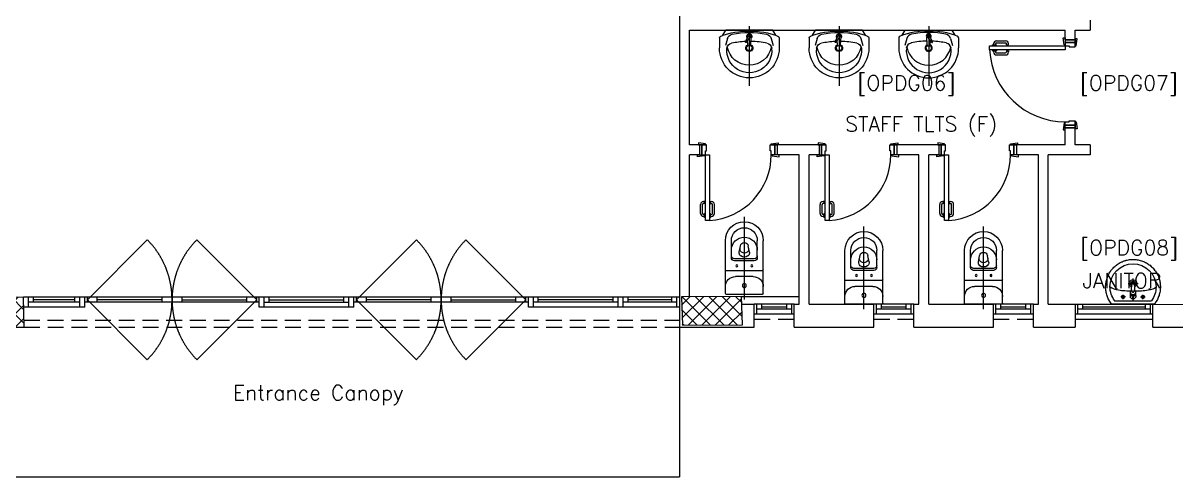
# Model space of a CAD drawing. Header units: inches. Extents: x -12418 to 242017, y -29325 to 19878.
# Drawn here: x -1359 to 10209, y -14597 to -10047 of the extents above; entities that cross this region are included whole.
import ezdxf

# ---------------------------------------------------------------- set-up
doc = ezdxf.new("R2010")
doc.units = ezdxf.units.IN
doc.header["$LTSCALE"] = 25
doc.header["$MEASUREMENT"] = 0
for name, pattern in [('00-Ground Floor$0$DASHED', [0.75, 0.5, -0.25]), ('00-Ground Floor$0$HIDDEN', [9.525, 6.35, -3.175]), ('DASHDOT', [25.4, 12.7, -6.35, 0, -6.35])]:
    doc.linetypes.add(name, pattern=pattern)
for name, color, linetype, lineweight in [('00-Ground Floor$0$72_EGR_BASE_TEXT', 252, 'Continuous', 5), ('00-Ground Floor$0$Aluminum', 251, 'Continuous', 5), ('00-Ground Floor$0$C-HYDR-CTCH', 251, 'Continuous', 5), ('00-Ground Floor$0$Hatch', 254, 'Continuous', 5), ('00-Ground Floor$0$LOADING', 253, 'Continuous', 5), ('00-Ground Floor$0$P-SANR-FIXT', 6, 'Continuous', 18), ('00-Ground Floor$0$P-SANR-FIXT-1', 6, 'Continuous', 13), ('00-Ground Floor$0$Proj', 251, 'Continuous', 5), ('00-Ground Floor$0$SANIT', 250, 'Continuous', 5), ('00-Ground Floor$0$Walls', 251, 'Continuous', 5), ('00-Ground Floor$0$Wooden Joinery', 251, 'Continuous', 5), ('E-LITE-CLNG-CNDT', 6, 'DASHDOT', 35)]:
    doc.layers.add(name, color=color, linetype=linetype, lineweight=lineweight)
doc.layers.add('00-Ground Floor$0$X-WHITE glass', color=255, linetype='Continuous')
doc.styles.add('00-Ground Floor$0$SIMPLEX', font='SIMPLEX.shx', dxfattribs={"height": 150})

# ---------------------------------------------------------------- blocks, each defined once
blk = doc.blocks.new('00-Ground Floor$0$A$C72370EFE')
at = {"layer": '00-Ground Floor$0$Wooden Joinery'}
for p, q in [((-0.05, -0.07), (-0.05, -0.16)), ((-0.03, -0.07), (-0.03, -0.16)), ((-0.01, -0.04), (-0.02, -0.04)), ((-0.01, -0.06), (-0.02, -0.06)), ((-0.01, -0.03), (-0.01, -0.07)), ((0, -0.03), (-0.01, -0.03)), ((0, -0.07), (-0.01, -0.07)), ((0.04, -0.03), (0.05, -0.03)), ((0.04, -0.07), (0.05, -0.07)), ((0.05, -0.03), (0.05, -0.07)), ((0.05, -0.04), (0.06, -0.04)), ((0.05, -0.06), (0.06, -0.06)), ((0.07, -0.07), (0.07, -0.16)), ((0.09, -0.07), (0.09, -0.16)), ((-0.01, -0.17), (-0.02, -0.17)), ((-0.01, -0.19), (-0.02, -0.19)), ((-0.01, -0.17), (-0.01, -0.19)), ((0.05, -0.17), (0.06, -0.17)), ((0.05, -0.17), (0.05, -0.19)), ((0.05, -0.19), (0.06, -0.19))]:
    blk.add_line(p, q, dxfattribs=at)
for centre, radius, start, end in [((-0.02, -0.07), 0.03, 90, 180), ((-0.02, -0.07), 0.01, 90, 180), ((0.06, -0.07), 0.03, 0, 90), ((0.06, -0.07), 0.01, 0, 90), ((-0.02, -0.16), 0.03, 180, 270), ((-0.02, -0.16), 0.01, 180, 270), ((0.06, -0.16), 0.01, 270, 0), ((0.06, -0.16), 0.03, 270, 0)]:
    blk.add_arc(centre, radius, start, end, dxfattribs=at)
blk = doc.blocks.new('00-Ground Floor$0$A$C5FCA3E6B')
at = {"layer": '00-Ground Floor$0$Wooden Joinery'}
for points in [[(80, 859), (80, 869), (10, 879), (10, 859)], [(840, 859), (840, 869), (910, 879), (910, 859)], [(70, 759), (70, 749), (0, 739), (0, 759)], [(120, 759), (120, 0), (80, 0), (80, 759)], [(850, 759), (850, 749), (920, 739), (920, 759)]]:
    blk.add_lwpolyline(points, close=True, dxfattribs=at)
for points in [[(45, 759), (45, 859), (20, 859), (20, 759), (45, 759)], [(45, 759), (80, 759), (80, 799), (90, 799), (90, 859), (45, 859), (45, 759)], [(875, 759), (840, 759), (840, 799), (830, 799), (830, 859), (875, 859), (875, 759)], [(875, 759), (875, 859), (900, 859), (900, 759), (875, 759)]]:
    blk.add_lwpolyline(points, dxfattribs=at)
blk.add_arc((80, 759), 760, 273.0171, 0, dxfattribs=at)
at = {"layer": '00-Ground Floor$0$Wooden Joinery', "xscale": 999.9999999998854, "yscale": 999.9999999998854, "zscale": 999.9999999998854, "rotation": 180}
blk.add_blockref('00-Ground Floor$0$A$C72370EFE', (120, 0), dxfattribs=at)
blk = doc.blocks.new('00-Ground Floor$0$A$C268A7CF0')
at = {"layer": '00-Ground Floor$0$Wooden Joinery'}
for points in [[(80, 759), (80, 769), (10, 779), (10, 759)], [(740, 759), (740, 769), (810, 779), (810, 759)], [(70, 659), (70, 649), (0, 639), (0, 659)], [(120, 659), (120, 0), (80, 0), (80, 659)], [(750, 659), (750, 649), (820, 639), (820, 659)]]:
    blk.add_lwpolyline(points, close=True, dxfattribs=at)
for points in [[(45, 659), (45, 759), (20, 759), (20, 659), (45, 659)], [(45, 659), (80, 659), (80, 699), (90, 699), (90, 759), (45, 759), (45, 659)], [(775, 659), (740, 659), (740, 699), (730, 699), (730, 759), (775, 759), (775, 659)], [(775, 659), (775, 759), (800, 759), (800, 659), (775, 659)]]:
    blk.add_lwpolyline(points, dxfattribs=at)
blk.add_arc((80, 659), 660, 273.4748, 0, dxfattribs=at)
at = {"layer": '00-Ground Floor$0$Wooden Joinery', "xscale": 999.9999999998854, "yscale": 999.9999999998854, "zscale": 999.9999999998854, "rotation": 180}
blk.add_blockref('00-Ground Floor$0$A$C72370EFE', (120, 0), dxfattribs=at)
blk = doc.blocks.new('00-Ground Floor$0$WC manta')
at = {"layer": '00-Ground Floor$0$SANIT'}
for p, q in [((-0.13, 0.18), (-0.13, -0.18)), ((-0.12, 0.19), (0.41, 0.19)), ((0.109, 0.18), (0.109, -0.18)), ((0.239, 0.13), (0.41, 0.13)), ((-0.18, 0), (0.65, 0)), ((0.05, 0.09), (0.05, -0.09)), ((0.209, 0.1), (0.209, -0.1)), ((0.229, 0.1), (0.229, -0.1)), ((0.296, 0.051), (0.358, 0.039)), ((0.296, -0.051), (0.358, -0.039)), ((-0.12, -0.19), (0.41, -0.19)), ((0.239, -0.13), (0.41, -0.13))]:
    blk.add_line(p, q, dxfattribs=at)
for centre, radius in [((-0.04, 0), 0.02), ((0.159, 0.075), 0.01), ((0.159, -0.075), 0.01)]:
    blk.add_circle(centre, radius, dxfattribs=at)
for centre, radius, start, end in [((-0.12, 0.18), 0.01, 90, 180), ((-0.05, 0.09), 0.1, 0, 90), ((0.119, 0.18), 0.01, 90, 180), ((0.239, 0.1), 0.03, 90, 180), ((0.259, 0.1), 0.03, 90, 180), ((0.315, 0), 0.13, 270, 90), ((0.41, 0), 0.19, 270, 90), ((0.41, 0), 0.13, 270, 90), ((0.303, 0), 0.0588, 141.525, 218.475), ((0.288, 0.012), 0.04, 79.4289, 141.525), ((0.345, 0), 0.0588, 166.4176, 193.5824), ((0.327, 0.004), 0.04, 79.4289, 166.4176), ((0.351, 0), 0.04, 280.5711, 79.4289), ((-0.05, -0.09), 0.1, 270, 0), ((0.239, -0.1), 0.03, 180, 270), ((0.259, -0.1), 0.03, 180, 270), ((0.288, -0.012), 0.04, 218.475, 280.5711), ((0.327, -0.004), 0.04, 193.5824, 280.5711), ((-0.12, -0.18), 0.01, 180, 270), ((0.119, -0.18), 0.01, 180, 270)]:
    blk.add_arc(centre, radius, start, end, dxfattribs=at)
blk = doc.blocks.new('00-Ground Floor$0$lav-manta 60')
at = {"layer": '00-Ground Floor$0$SANIT'}
for p, q in [((-0.266, -0.053), (-0.236, 0)), ((-0.236, 0), (0.236, 0)), ((0, 0.04), (0, -0.56)), ((0.266, -0.053), (0.236, 0)), ((-0.3, -0.079), (-0.3, -0.18)), ((-0.218, -0.084), (-0.238, -0.154)), ((-0.015, -0.147), (-0.02, -0.064)), ((0.027, -0.121), (-0.008, -0.067)), ((0.039, -0.114), (0.009, -0.058)), ((0.015, -0.147), (0.017, -0.106)), ((0.019, -0.077), (0.02, -0.064)), ((0.218, -0.084), (0.238, -0.154)), ((0.3, -0.079), (0.3, -0.18))]:
    blk.add_line(p, q, dxfattribs=at)
for centre, radius, start, end in [((-0.28, -0.079), 0.02, 109.8229, 180), ((0, -0.856), 0.846, 70.1771, 109.8229), ((-0.161, -0.101), 0.06, 101.8086, 164.0794), ((0, -0.957), 0.846, 91.1572, 102.0883), ((0, -0.87), 0.846, 78.1914, 101.8086), ((0, -0.062), 0.025, 320.7474, 220.368), ((0, -0.062), 0.02, 353.2671, 186.682), ((0, -0.062), 0.00966, 25.4127, 215.9577), ((0, -0.957), 0.846, 88.5486, 88.844), ((0.033, -0.118), 0.00666, 210.6852, 30.6852), ((0, -0.957), 0.846, 77.9117, 87.4274), ((0.161, -0.101), 0.06, 15.9206, 78.1914), ((0.28, -0.079), 0.02, 0, 70.1771), ((0, -0.18), 0.3, 180, 0), ((0, -0.204), 0.225, 174.8142, 5.1858), ((-0.165, -0.189), 0.06, 102.0883, 174.8142), ((0, -0.128), 0.225, 190.6097, 349.3903), ((0, -0.18), 0.035, 115.3106, 64.6894), ((0, -0.18), 0.0275, 117.1496, 62.8504), ((0, -0.147), 0.015, 180, 0), ((0.165, -0.189), 0.06, 5.1858, 77.9117)]:
    blk.add_arc(centre, radius, start, end, dxfattribs=at)
blk = doc.blocks.new('00-Ground Floor$0$FP_138-161_A_00_GFL_-0_080_Einreichung_Grundrisse_100')
at = {"layer": '00-Ground Floor$0$P-SANR-FIXT'}
blk.add_line((-0.004, -0.002), (-0.004, -0.002), dxfattribs=at)
at = {"layer": '00-Ground Floor$0$P-SANR-FIXT', "flags": 128}
blk.add_lwpolyline([(-0.006, -0.004), (-0.006, -0.004), (-0.006, -0.004)], dxfattribs=at)
blk = doc.blocks.new('00-Ground Floor$0$FP_139-161_A_00_GFL_-0_080_Einreichung_Grundrisse_100')
at = {"layer": '00-Ground Floor$0$P-SANR-FIXT'}
blk.add_line((0.004, -0.002), (0.004, -0.002), dxfattribs=at)
at = {"layer": '00-Ground Floor$0$P-SANR-FIXT', "flags": 128}
blk.add_lwpolyline([(0.006, -0.004), (0.006, -0.004), (0.006, -0.004)], dxfattribs=at)
blk = doc.blocks.new('00-Ground Floor$0$IS_Ceraplus_B8204_BIM_BG _1_ - B8204AA - CERAPLUS single lever basin mixer with pop-up waste-V137-161_A_00_GFL_-0_080_Einreichung_Grundrisse_100')
at = {"layer": '00-Ground Floor$0$P-SANR-FIXT-1'}
h = blk.add_hatch(dxfattribs=at)
h.set_pattern_fill('FP_26', color=256, style=0, pattern_type=2)
h.set_pattern_definition([(225, (0.009, 0), (0.010607, -0.010607), []), (315, (0.009, 0), (0.010607, 0.010607), [])])
h.paths.add_polyline_path([(0.006, -0.002), (0.006, -0.002), (0.006, -0.002)])
h.paths.add_polyline_path([(0.007, -0.004), (0.009, -0.004), (0.008, -0.004)])
at = {"layer": '00-Ground Floor$0$LOADING'}
for p, q in [((-0.028, 0), (-0.028, -0.028)), ((-0.027, -0.034), (-0.027, -0.039)), ((-0.026, -0.028), (-0.026, -0.029)), ((-0.014, -0.051), (-0.013, -0.052)), ((0.012, -0.052), (0.013, -0.051)), ((0.014, -0.065), (0.013, -0.108)), ((0.018, -0.062), (0.019, -0.054)), ((0.019, -0.054), (0.019, -0.056)), ((0.026, -0.029), (0.026, -0.028)), ((0.026, -0.029), (0.026, -0.029)), ((0.027, -0.039), (0.027, -0.034)), ((0.028, -0.028), (0.028, 0))]:
    blk.add_line(p, q, dxfattribs=at)
at = {"layer": '00-Ground Floor$0$LOADING', "flags": 128}
for points in [[(-0.027, -0.007), (-0.027, 0.009), (-0.016, 0.024), (0, 0.029)], [(0.027, -0.007), (0.027, 0.009), (0.016, 0.024), (0, 0.029)], [(-0.027, -0.039), (-0.027, -0.04), (-0.027, -0.041), (-0.027, -0.042), (-0.026, -0.043), (-0.026, -0.044), (-0.026, -0.045), (-0.026, -0.046), (-0.025, -0.047), (-0.025, -0.048), (-0.024, -0.049), (-0.024, -0.05), (-0.023, -0.051), (-0.023, -0.052), (-0.022, -0.053), (-0.021, -0.054), (-0.021, -0.055), (-0.02, -0.055), (-0.019, -0.056), (-0.018, -0.057), (-0.018, -0.057), (-0.017, -0.058)], [(-0.018, -0.057), (-0.022, -0.051), (-0.025, -0.045), (-0.026, -0.038), (-0.025, -0.031), (-0.022, -0.024), (-0.017, -0.019), (-0.011, -0.015), (-0.004, -0.013), (0.004, -0.013), (0.011, -0.015), (0.017, -0.019), (0.022, -0.024), (0.025, -0.031), (0.026, -0.038), (0.025, -0.045), (0.022, -0.051), (0.018, -0.057)], [(-0.019, -0.054), (-0.019, -0.061), (-0.018, -0.062)], [(-0.018, -0.073), (-0.018, -0.083), (-0.017, -0.094)], [(-0.016, -0.058), (-0.016, -0.058), (-0.015, -0.058), (-0.015, -0.058), (-0.014, -0.059), (-0.014, -0.059), (-0.014, -0.059)], [(-0.014, -0.059), (-0.014, -0.061), (-0.014, -0.063)], [(-0.013, -0.114), (-0.012, -0.116), (-0.012, -0.118), (-0.011, -0.12), (-0.01, -0.121), (-0.008, -0.123), (-0.007, -0.124), (-0.005, -0.126), (-0.002, -0.126), (0, -0.127)], [(0, -0.127), (0.002, -0.126), (0.005, -0.126), (0.007, -0.124), (0.008, -0.123), (0.01, -0.121), (0.011, -0.12), (0.012, -0.118), (0.012, -0.116), (0.013, -0.114)], [(0.014, -0.059), (0.014, -0.059), (0.014, -0.059), (0.015, -0.058), (0.015, -0.058), (0.016, -0.058), (0.016, -0.058)], [(0.014, -0.063), (0.014, -0.061), (0.014, -0.059)], [(0.017, -0.058), (0.018, -0.057), (0.019, -0.056), (0.02, -0.056), (0.02, -0.055), (0.021, -0.054), (0.022, -0.053), (0.022, -0.052), (0.023, -0.051), (0.024, -0.051), (0.024, -0.05), (0.025, -0.049), (0.025, -0.048), (0.025, -0.047), (0.026, -0.046), (0.026, -0.045), (0.026, -0.044), (0.027, -0.043), (0.027, -0.042), (0.027, -0.041), (0.027, -0.04), (0.027, -0.039)], [(0.017, -0.058), (0.017, -0.057), (0.018, -0.057)], [(0.017, -0.094), (0.018, -0.083), (0.018, -0.073)], [(0.018, -0.065), (0.018, -0.065), (0.018, -0.065), (0.018, -0.065), (0.018, -0.065), (0.018, -0.065)]]:
    blk.add_lwpolyline(points, dxfattribs=at)
at = {"layer": '00-Ground Floor$0$LOADING'}
for centre, radius, start, end in [((0, 0.013), 0.00603, 0, 180), ((0, 0.013), 0.00603, 180, 0), ((-0.009, 0), 0.005, 300, 315), ((0.009, 0), 0.005, 225, 240)]:
    blk.add_arc(centre, radius, start, end, dxfattribs=at)
for centre, major_axis, start_param, end_param in [((0, -0.028), (-0.028, 0), 4.712389, 6.47291), ((0, -0.029), (0.0267, 0), 1.570796, 3.036556), ((0, -0.032), (0.0275, 0), 3.141823, 3.202701), ((0, -0.028), (0.028, 0), 3.371221, 3.483334), ((0, -0.032), (0.0275, 0), 3.239313, 3.439417), ((0, -0.029), (0.0263, 0), 2.625648, 2.791756), ((0, -0.029), (-0.0263, 0), 4.712389, 5.759587), ((0, -0.029), (0.0263, 0), 4.169225, 4.2325), ((0, -0.031), (0.0248, 0), 4.111947, 4.191073), ((0, -0.028), (0.028, 0), 4.202431, 4.259552), ((0, -0.028), (0.028, 0), 6.093357, 7.853982), ((0, -0.029), (0.0262, 0), 0.523599, 1.570796), ((0, -0.029), (0.0267, 0), 0.105099, 1.570796), ((0, -0.028), (0.028, 0), 5.172057, 5.222265), ((0, -0.029), (0.0262, 0), 0.349919, 0.515945), ((0, -0.029), (0.0267, 0), 6.059374, 6.108652), ((0, -0.028), (0.028, 0), 5.94107, 6.05344), ((0, -0.032), (0.0275, 0), 5.985527, 6.185455), ((0, -0.032), (0.0275, 0), 6.222066, 6.282955)]:
    blk.add_ellipse(centre, major_axis=major_axis, ratio=0.961262, start_param=start_param, end_param=end_param, dxfattribs=at)
for points, knots in [([(-0.021, -0.016), (-0.022, -0.016), (-0.022, -0.017), (-0.023, -0.018), (-0.024, -0.019), (-0.025, -0.021), (-0.026, -0.023), (-0.027, -0.025), (-0.027, -0.028), (-0.027, -0.031), (-0.027, -0.032)], [0.7859035, 0.7859035, 0.7859035, 0.7859035, 0.7916667, 0.8055556, 0.8333333, 0.8611111, 0.8888889, 0.9166667, 0.9444444, 1, 1, 1, 1]), ([(0.021, -0.016), (0.021, -0.015), (0.02, -0.015), (0.019, -0.014), (0.018, -0.013), (0.016, -0.012), (0.015, -0.011), (0.014, -0.01), (0.013, -0.01), (0.011, -0.009), (0.009, -0.008), (0.005, -0.007), (0, -0.007), (-0.005, -0.007), (-0.009, -0.008), (-0.011, -0.009), (-0.013, -0.01), (-0.014, -0.01), (-0.015, -0.011), (-0.016, -0.012), (-0.018, -0.013), (-0.019, -0.014), (-0.02, -0.015), (-0.021, -0.015), (-0.021, -0.016)], [0.2222222, 0.2222222, 0.2222222, 0.2222222, 0.2361111, 0.25, 0.2777778, 0.3055556, 0.3194444, 0.3333333, 0.3472222, 0.3611111, 0.3888889, 0.4444444, 0.5, 0.5555556, 0.6111111, 0.6388889, 0.6527778, 0.6666667, 0.6805556, 0.6944444, 0.7222222, 0.75, 0.7638889, 0.7777778, 0.7777778, 0.7777778, 0.7777778]), ([(-0.019, -0.054), (-0.019, -0.055), (-0.019, -0.058), (-0.018, -0.062), (-0.018, -0.065)], [0.6724021, 0.6724021, 0.6724021, 0.6724021, 0.75, 1, 1, 1, 1]), ([(-0.016, -0.058), (-0.016, -0.058), (-0.016, -0.058), (-0.016, -0.058), (-0.017, -0.058), (-0.017, -0.057), (-0.017, -0.057), (-0.017, -0.057), (-0.017, -0.057), (-0.017, -0.057), (-0.017, -0.057), (-0.018, -0.057)], [0, 0, 0, 0, 0.1, 0.2, 0.3, 0.4, 0.5, 0.6, 0.7, 0.8, 1, 1, 1, 1]), ([(-0.015, -0.059), (-0.015, -0.059), (-0.016, -0.058), (-0.017, -0.058), (-0.017, -0.058)], [0.8, 0.8, 0.8, 0.8, 0.85, 1, 1, 1, 1]), ([(-0.013, -0.112), (-0.013, -0.111), (-0.014, -0.111), (-0.014, -0.11), (-0.015, -0.109), (-0.015, -0.107), (-0.016, -0.105), (-0.017, -0.102), (-0.017, -0.099), (-0.017, -0.097)], [0.4856715, 0.4856715, 0.4856715, 0.4856715, 0.5, 0.55, 0.6, 0.65, 0.7, 0.8, 1, 1, 1, 1]), ([(0, -0.038), (0, -0.038), (-0.001, -0.038), (-0.002, -0.039), (-0.003, -0.039), (-0.003, -0.04), (-0.004, -0.04), (-0.005, -0.04), (-0.006, -0.041), (-0.006, -0.041), (-0.007, -0.042), (-0.007, -0.042), (-0.008, -0.043), (-0.008, -0.043), (-0.009, -0.044), (-0.009, -0.045), (-0.01, -0.045), (-0.01, -0.046), (-0.01, -0.047), (-0.01, -0.047), (-0.011, -0.048), (-0.011, -0.048), (-0.011, -0.048), (-0.011, -0.049), (-0.011, -0.05), (-0.012, -0.051), (-0.012, -0.052), (-0.012, -0.053), (-0.013, -0.054), (-0.013, -0.054), (-0.013, -0.055), (-0.013, -0.056), (-0.013, -0.057), (-0.013, -0.057), (-0.014, -0.058), (-0.014, -0.059), (-0.014, -0.059)], [0, 0, 0, 0, 0.055556, 0.083333, 0.111111, 0.138889, 0.166667, 0.194444, 0.222222, 0.25, 0.277778, 0.305556, 0.333333, 0.361111, 0.388889, 0.416667, 0.444444, 0.472222, 0.5, 0.527778, 0.541667, 0.555556, 0.569444, 0.583333, 0.611111, 0.666667, 0.722222, 0.75, 0.777778, 0.805556, 0.833333, 0.861111, 0.888889, 0.916667, 0.944444, 1, 1, 1, 1]), ([(-0.013, -0.109), (-0.013, -0.11), (-0.013, -0.11), (-0.013, -0.111), (-0.013, -0.112), (-0.013, -0.112), (-0.013, -0.112), (-0.013, -0.112), (-0.013, -0.113), (-0.013, -0.113), (-0.013, -0.113), (-0.013, -0.114), (-0.013, -0.114), (-0.013, -0.114)], [0.2, 0.2, 0.2, 0.2, 0.4, 0.5, 0.55, 0.6, 0.65, 0.7, 0.75, 0.8, 0.85, 0.9, 1, 1, 1, 1]), ([(0, -0.036), (-0.001, -0.036), (-0.001, -0.036), (-0.002, -0.036), (-0.002, -0.036)], [0, 0, 0, 0, 0.1, 0.1298359, 0.1298359, 0.1298359, 0.1298359]), ([(0.002, -0.036), (0.002, -0.036), (0.001, -0.036), (0.001, -0.036), (0, -0.036)], [0.8701578, 0.8701578, 0.8701578, 0.8701578, 0.9, 1, 1, 1, 1]), ([(0.014, -0.059), (0.014, -0.059), (0.014, -0.058), (0.013, -0.057), (0.013, -0.057), (0.013, -0.056), (0.013, -0.055), (0.013, -0.054), (0.013, -0.054), (0.012, -0.053), (0.012, -0.052), (0.012, -0.051), (0.011, -0.05), (0.011, -0.049), (0.011, -0.048), (0.011, -0.048), (0.011, -0.048), (0.01, -0.047), (0.01, -0.047), (0.01, -0.046), (0.01, -0.045), (0.009, -0.045), (0.009, -0.044), (0.008, -0.043), (0.008, -0.043), (0.007, -0.042), (0.007, -0.042), (0.006, -0.041), (0.006, -0.041), (0.005, -0.04), (0.004, -0.04), (0.003, -0.04), (0.003, -0.039), (0.002, -0.039), (0.001, -0.038), (0, -0.038), (0, -0.038)], [0, 0, 0, 0, 0.055556, 0.083333, 0.111111, 0.138889, 0.166667, 0.194444, 0.222222, 0.25, 0.277778, 0.333333, 0.388889, 0.416667, 0.430556, 0.444444, 0.458333, 0.472222, 0.5, 0.527778, 0.555556, 0.583333, 0.611111, 0.638889, 0.666667, 0.694444, 0.722222, 0.75, 0.777778, 0.805556, 0.833333, 0.861111, 0.888889, 0.916667, 0.944444, 1, 1, 1, 1]), ([(0.013, -0.112), (0.013, -0.111), (0.014, -0.111), (0.014, -0.11), (0.015, -0.108), (0.015, -0.107), (0.016, -0.105), (0.017, -0.102), (0.017, -0.099), (0.017, -0.097)], [-0.5143371, -0.5143371, -0.5143371, -0.5143371, -0.475, -0.4375, -0.4, -0.35, -0.3, -0.2, 0, 0, 0, 0]), ([(0.013, -0.114), (0.013, -0.114), (0.013, -0.114), (0.013, -0.113), (0.013, -0.113), (0.013, -0.113), (0.013, -0.112), (0.013, -0.112), (0.013, -0.112), (0.013, -0.112), (0.013, -0.111), (0.013, -0.11), (0.013, -0.11), (0.013, -0.109)], [0, 0, 0, 0, 0.1, 0.15, 0.2, 0.25, 0.3, 0.35, 0.4, 0.45, 0.5, 0.6, 0.8, 0.8, 0.8, 0.8]), ([(0.014, -0.061), (0.014, -0.061), (0.014, -0.061), (0.015, -0.06), (0.015, -0.06), (0.015, -0.06), (0.015, -0.059), (0.015, -0.059), (0.016, -0.059), (0.016, -0.059), (0.016, -0.059), (0.016, -0.058), (0.016, -0.058), (0.017, -0.058)], [0.3333333, 0.3333333, 0.3333333, 0.3333333, 0.4166667, 0.5, 0.5833333, 0.6666667, 0.7083333, 0.75, 0.7916667, 0.8333333, 0.875, 0.9166667, 1, 1, 1, 1]), ([(0.018, -0.057), (0.017, -0.057), (0.017, -0.057), (0.017, -0.057), (0.017, -0.057), (0.017, -0.057), (0.017, -0.057), (0.017, -0.058), (0.016, -0.058), (0.016, -0.058), (0.016, -0.058), (0.016, -0.058)], [0, 0, 0, 0, 0.2, 0.3, 0.4, 0.5, 0.6, 0.7, 0.8, 0.9, 1, 1, 1, 1]), ([(0.018, -0.065), (0.018, -0.062), (0.019, -0.058), (0.019, -0.055), (0.019, -0.054)], [0, 0, 0, 0, 0.25, 0.3275586, 0.3275586, 0.3275586, 0.3275586]), ([(0.027, -0.032), (0.027, -0.031), (0.027, -0.028), (0.027, -0.025), (0.026, -0.023), (0.025, -0.021), (0.024, -0.019), (0.023, -0.018), (0.022, -0.017), (0.022, -0.016), (0.021, -0.016)], [0, 0, 0, 0, 0.0555556, 0.0833333, 0.1111111, 0.1388889, 0.1666667, 0.1944444, 0.2083333, 0.2142181, 0.2142181, 0.2142181, 0.2142181])]:
    blk.add_open_spline(points, degree=3, knots=knots, dxfattribs=at)
for points in [[(-0.018, -0.065), (-0.018, -0.066), (-0.018, -0.068), (-0.018, -0.071), (-0.018, -0.072)], [(-0.017, -0.058), (-0.016, -0.058), (-0.016, -0.059), (-0.015, -0.06), (-0.014, -0.061), (-0.014, -0.062), (-0.014, -0.062)], [(-0.016, -0.058), (-0.016, -0.058), (-0.016, -0.058), (-0.016, -0.058), (-0.017, -0.058), (-0.017, -0.058), (-0.017, -0.058)], [(-0.017, -0.058), (-0.017, -0.058), (-0.017, -0.058), (-0.017, -0.058), (-0.017, -0.058)], [(-0.017, -0.094), (-0.017, -0.094), (-0.017, -0.096), (-0.017, -0.097), (-0.017, -0.097)], [(-0.014, -0.063), (-0.014, -0.063), (-0.014, -0.063), (-0.014, -0.063)], [(-0.014, -0.065), (-0.014, -0.064), (-0.014, -0.064), (-0.014, -0.064), (-0.014, -0.063)], [(0.017, -0.058), (0.017, -0.058), (0.016, -0.058), (0.015, -0.059), (0.014, -0.059)], [(0.014, -0.063), (0.014, -0.063), (0.014, -0.063), (0.014, -0.063)], [(0.014, -0.063), (0.014, -0.064), (0.014, -0.064), (0.014, -0.064), (0.014, -0.065)], [(0.017, -0.058), (0.017, -0.058), (0.017, -0.058), (0.016, -0.058), (0.016, -0.058), (0.016, -0.058), (0.016, -0.058)], [(0.017, -0.058), (0.017, -0.058), (0.017, -0.058), (0.017, -0.058), (0.017, -0.058)], [(0.017, -0.058), (0.017, -0.058), (0.017, -0.058), (0.017, -0.058)], [(0.017, -0.097), (0.017, -0.097), (0.017, -0.096), (0.017, -0.094), (0.017, -0.094)], [(0.018, -0.072), (0.018, -0.071), (0.018, -0.068), (0.018, -0.066), (0.018, -0.065)]]:
    blk.add_open_spline(points, degree=3, dxfattribs=at)
for name in ['00-Ground Floor$0$FP_138-161_A_00_GFL_-0_080_Einreichung_Grundrisse_100', '00-Ground Floor$0$FP_139-161_A_00_GFL_-0_080_Einreichung_Grundrisse_100']:
    blk.add_blockref(name, (0, 0), dxfattribs=at)
blk = doc.blocks.new('00-Ground Floor$0$_100_WB_KER_REN_55x45x18 - _100_WB_KER_REN_55x45x18-V63-161_A_00_GFL_-0_080_Einreichung_Grundrisse_100')
at = {"layer": '00-Ground Floor$0$LOADING'}
for p, q in [((-0.208, 0.225), (-0.208, 0.223)), ((0.207, 0.225), (-0.207, 0.225)), ((-0.186, 0.19), (0.186, 0.19)), ((-0.074, 0.15), (-0.123, 0.15)), ((-0.1, 0.172), (-0.1, 0.13)), ((-0.026, 0.155), (-0.031, 0.155)), ((0, 0.19), (0, 0.172)), ((0, 0.166), (0, 0.163)), ((0, 0.151), (0, 0.145)), ((0, 0.142), (0, 0.14)), ((0.026, 0.155), (0.025, 0.155)), ((0.074, 0.15), (0.123, 0.15)), ((0.1, 0.172), (0.1, 0.13)), ((0.208, 0.223), (0.208, 0.225)), ((-0.176, 0.064), (-0.16, 0.069)), ((-0.05, 0.016), (0.05, 0.016)), ((0, 0.017), (0, -0.035)), ((0.16, 0.069), (0.171, 0.066))]:
    blk.add_line(p, q, dxfattribs=at)
at = {"layer": '00-Ground Floor$0$LOADING', "flags": 128}
for points in [[(-0.212, 0.225), (-0.219, 0.216), (-0.225, 0.207), (-0.232, 0.198), (-0.237, 0.189), (-0.243, 0.179), (-0.248, 0.17), (-0.252, 0.16), (-0.256, 0.149), (-0.26, 0.139), (-0.264, 0.129), (-0.266, 0.118), (-0.269, 0.107), (-0.271, 0.096), (-0.273, 0.086), (-0.274, 0.075), (-0.275, 0.064), (-0.275, 0.053), (-0.275, 0.05)], [(0.275, 0.05), (0.275, 0.061), (0.274, 0.072), (0.273, 0.083), (0.271, 0.094), (0.27, 0.105), (0.267, 0.115), (0.264, 0.126), (0.261, 0.137), (0.257, 0.147), (0.253, 0.157), (0.249, 0.167), (0.244, 0.177), (0.239, 0.187), (0.233, 0.196), (0.227, 0.205), (0.221, 0.214), (0.214, 0.223), (0.212, 0.225)], [(-0.275, 0.05), (-0.275, 0.039), (-0.274, 0.028), (-0.273, 0.017), (-0.271, 0.006), (-0.27, -0.005), (-0.267, -0.015), (-0.264, -0.026), (-0.261, -0.037), (-0.257, -0.047), (-0.253, -0.057), (-0.249, -0.067), (-0.244, -0.077), (-0.239, -0.087), (-0.233, -0.096), (-0.227, -0.105), (-0.221, -0.114), (-0.214, -0.123), (-0.207, -0.131), (-0.199, -0.139), (-0.192, -0.147), (-0.184, -0.155), (-0.175, -0.162), (-0.167, -0.169), (-0.158, -0.175), (-0.149, -0.181), (-0.139, -0.187), (-0.13, -0.193), (-0.12, -0.198), (-0.11, -0.202), (-0.1, -0.206), (-0.089, -0.21), (-0.079, -0.213), (-0.068, -0.216), (-0.058, -0.219), (-0.047, -0.221), (-0.036, -0.223), (-0.025, -0.224), (-0.014, -0.225), (-0.003, -0.225), (0.008, -0.225), (0.019, -0.224), (0.03, -0.223), (0.041, -0.222), (0.052, -0.22), (0.062, -0.218), (0.073, -0.215), (0.084, -0.212), (0.094, -0.208), (0.104, -0.204), (0.114, -0.2), (0.124, -0.195), (0.134, -0.19), (0.144, -0.185), (0.153, -0.179), (0.162, -0.172), (0.171, -0.166), (0.179, -0.159), (0.187, -0.151), (0.195, -0.144), (0.203, -0.136), (0.21, -0.127), (0.217, -0.119), (0.224, -0.11), (0.23, -0.101), (0.236, -0.092), (0.241, -0.082), (0.246, -0.072), (0.251, -0.063), (0.255, -0.052), (0.259, -0.042), (0.263, -0.032), (0.266, -0.021), (0.268, -0.01), (0.27, 0), (0.272, 0.011), (0.274, 0.022), (0.274, 0.033), (0.275, 0.044), (0.275, 0.05)]]:
    blk.add_lwpolyline(points, dxfattribs=at)
at = {"layer": '00-Ground Floor$0$LOADING'}
for centre in [(-0.1, 0.15), (0.1, 0.15)]:
    blk.add_circle(centre, 0.015, dxfattribs=at)
for centre, radius, start, end in [((0, 0.05), 0.275, 145.9324, 150.3591), ((0, 0.05), 0.231, 142.8209, 180), ((0, 0.05), 0.275, 140.4788, 141.2381), ((0, 0.155), 0.0175, 54.0899, 125.9101), ((0, 0.155), 0.0175, 251.9463, 258.2346), ((0, 0.155), 0.0175, 68.869, 83.8798), ((0, 0.05), 0.231, 0, 37.1791), ((0, 0.05), 0.275, 38.7619, 39.5212), ((0, 0.05), 0.275, 29.6409, 34.0676), ((0, 0.05), 0.275, 180, 183.6225), ((0, 0.05), 0.231, 180, 0), ((0, 0.016), 0.0375, 117.1305, 0), ((0, 0.016), 0.0225, 129.5025, 0), ((0, 0.016), 0.0225, 180, 193.3417), ((0, 0.016), 0.0225, 197.0466, 201.508), ((0, 0.016), 0.0225, 156.725, 162.0134), ((0, 0.05), 0.047, 243.4433, 296.5567), ((0, 0.016), 0.0225, 138.0808, 143.3939), ((0, 0.016), 0.0225, 0, 51.4286), ((0, 0.016), 0.0225, 36.616, 41.9265), ((0, 0.016), 0.0375, 0, 61.4146), ((0, 0.016), 0.0225, 17.9887, 23.276), ((0, 0.016), 0.0225, 338.492, 342.9534), ((0, 0.016), 0.0225, 346.6583, 0), ((0, 0.05), 0.275, 240, 245.6589), ((0, 0.05), 0.275, 252, 257.5535), ((0, 0.05), 0.275, 264, 276), ((0, 0.05), 0.275, 282.9241, 288), ((0, 0.05), 0.275, 307.6689, 312)]:
    blk.add_arc(centre, radius, start, end, dxfattribs=at)
for points, knots in [([(-0.207, 0.225), (-0.208, 0.225), (-0.209, 0.225), (-0.21, 0.225), (-0.21, 0.225), (-0.211, 0.225), (-0.211, 0.225), (-0.211, 0.225), (-0.211, 0.225), (-0.212, 0.225), (-0.212, 0.225), (-0.212, 0.225), (-0.212, 0.225)], [-1, -1, -1, -1, -0.8333333, -0.6666667, -0.5833333, -0.5, -0.4583333, -0.4166667, -0.3333333, -0.2916667, -0.25, -0.1666667, -0.1666667, -0.1666667, -0.1666667]), ([(-0.004, 0.172), (-0.005, 0.172), (-0.006, 0.171), (-0.008, 0.171), (-0.009, 0.17)], [0.5653198, 0.5653198, 0.5653198, 0.5653198, 0.6111111, 0.6666667, 0.6666667, 0.6666667, 0.6666667]), ([(0.009, 0.17), (0.009, 0.17), (0.008, 0.171), (0.006, 0.172), (0.005, 0.172), (0.004, 0.172)], [0.3333333, 0.3333333, 0.3333333, 0.3333333, 0.3611111, 0.3888889, 0.4346482, 0.4346482, 0.4346482, 0.4346482]), ([(0.212, 0.225), (0.212, 0.225), (0.212, 0.225), (0.212, 0.225), (0.211, 0.225), (0.211, 0.225), (0.211, 0.225), (0.211, 0.225), (0.21, 0.225), (0.21, 0.225), (0.209, 0.225), (0.208, 0.225), (0.207, 0.225)], [-0.8333333, -0.8333333, -0.8333333, -0.8333333, -0.75, -0.7083333, -0.6666667, -0.5833333, -0.5416667, -0.5, -0.4166667, -0.3333333, -0.1666667, 0, 0, 0, 0]), ([(-0.229, 0.051), (-0.21, 0.066), (-0.143, 0.084), (-0.108, 0.086), (-0.05, 0.089), (-0.021, 0.09)], [0.0392191, 0.0392191, 0.0392191, 0.0392191, 0.1715289, 0.4228457, 0.6475389, 0.6475389, 0.6475389, 0.6475389]), ([(-0.014, 0.034), (-0.016, 0.032), (-0.021, 0.027), (-0.023, 0.02), (-0.023, 0.016)], [0.7144203, 0.7144203, 0.7144203, 0.7144203, 0.8333333, 1, 1, 1, 1]), ([(0.023, 0.016), (0.023, 0.019), (0.022, 0.024), (0.018, 0.03), (0.015, 0.033), (0.014, 0.034)], [0, 0, 0, 0, 0.1111111, 0.2222222, 0.285568, 0.285568, 0.285568, 0.285568]), ([(0.021, 0.09), (0.051, 0.09), (0.111, 0.088), (0.151, 0.083), (0.212, 0.067), (0.229, 0.052)], [0.7533082, 0.7533082, 0.7533082, 0.7533082, 0.9865548, 1.235629, 1.3638988, 1.3638988, 1.3638988, 1.3638988])]:
    blk.add_open_spline(points, degree=3, knots=knots, dxfattribs=at)
for points in [[(-0.208, 0.223), (-0.208, 0.223), (-0.208, 0.223), (-0.208, 0.224)], [(-0.185, 0.19), (-0.185, 0.19), (-0.185, 0.19), (-0.186, 0.19)], [(-0.001, 0.172), (-0.001, 0.172), (-0.002, 0.172), (-0.002, 0.172)], [(0.002, 0.172), (0.002, 0.172), (0.001, 0.172), (0.001, 0.172)], [(0.186, 0.19), (0.185, 0.19), (0.185, 0.19), (0.185, 0.19)], [(0.208, 0.224), (0.208, 0.223), (0.208, 0.223), (0.208, 0.223)], [(-0.023, 0.016), (-0.023, 0.015), (-0.022, 0.012), (-0.021, 0.009), (-0.021, 0.008)], [(0.021, 0.008), (0.021, 0.009), (0.022, 0.012), (0.023, 0.015), (0.023, 0.016)]]:
    blk.add_open_spline(points, degree=3, dxfattribs=at)
at = {"layer": '00-Ground Floor$0$LOADING', "xscale": -1, "rotation": 5.088887490341627e-12}
blk.add_blockref('00-Ground Floor$0$IS_Ceraplus_B8204_BIM_BG _1_ - B8204AA - CERAPLUS single lever basin mixer with pop-up waste-V137-161_A_00_GFL_-0_080_Einreichung_Grundrisse_100', (0, 0.143), dxfattribs=at)
blk = doc.blocks.new('00-Ground Floor')
at = {"layer": '00-Ground Floor$0$Hatch'}
h = blk.add_hatch(dxfattribs=at)
h.set_pattern_fill('ANSI37', color=256, scale=30)
h.set_pattern_definition([(45, (-1981.42, -13099.68), (-67.35192, 67.35192), []), (135, (-1981.42, -13099.68), (-67.35192, -67.35192), [])])
h.paths.add_polyline_path([(48971, 8818), (48367, 8810), (48371, 8522), (48975, 8530)])
h.paths.add_polyline_path([(41810, 8810), (41227, 8805), (41207, 8514), (41791, 8519)])
h.paths.add_polyline_path([(27434, 8803), (26834, 8799), (26829, 8506), (27428, 8510)])
h.paths.add_polyline_path([(34619, 8805), (34018, 8798), (34009, 8512), (34611, 8520)])
h.paths.add_polyline_path([(20214, 8812), (19608, 8790), (19622, 8498), (20229, 8520)])
h.paths.add_polyline_path([(13478, 8802), (12256, 8826), (12249, 8530), (13471, 8506)])
h.paths.add_polyline_path([(13492, 1602), (12277, 1586), (12263, 1294), (13478, 1309)])
h.paths.add_polyline_path([(13466, -5591), (12263, -5607), (12257, -5900), (13460, -5884)])
h.paths.add_polyline_path([(13484, -12790), (12288, -12801), (12290, -13096), (13487, -13084)])
h.paths.add_polyline_path([(5849, -12788), (5246, -12792), (5256, -13077), (5860, -13073)])
h.paths.add_polyline_path([(5834, -5590), (5237, -5588), (5237, -5889), (5834, -5891)])
h.paths.add_polyline_path([(5844, 1600), (5224, 1601), (5214, 1298), (5833, 1297)])
h.paths.add_polyline_path([(5820, 8779), (5220, 8794), (5216, 8504), (5817, 8489)])
h.paths.add_polyline_path([(-1379, 8777), (-1981, 8800), (-1980, 8512), (-1377, 8489)])
h.paths.add_polyline_path([(-1371, -5601), (-1973, -5608), (-1970, -5900), (-1368, -5893)])
h.paths.add_polyline_path([(-1354, -12796), (-1952, -12797), (-1947, -13097), (-1349, -13096)])
h.paths.add_polyline_path([(20233, -12782), (19627, -12795), (19633, -13097), (20239, -13084)])
h.paths.add_polyline_path([(20227, -5590), (19632, -5608), (19634, -5904), (20229, -5887)])
h.paths.add_polyline_path([(20218, 1618), (19619, 1610), (19623, 1310), (20222, 1318)])
h.paths.add_polyline_path([(27418, 1603), (26816, 1607), (26821, 1315), (27422, 1311)])
h.paths.add_polyline_path([(27422, -5580), (26818, -5597), (26832, -5898), (27432, -5876)])
h.paths.add_polyline_path([(27438, -12796), (26834, -12789), (26832, -13075), (27436, -13082)])
h.paths.add_polyline_path([(34637, -12785), (34039, -12800), (34048, -13100), (34646, -13085)])
h.paths.add_polyline_path([(34629, -5597), (34028, -5595), (34029, -5892), (34630, -5894)])
h.paths.add_polyline_path([(34593, 1607), (34012, 1611), (34032, 1322), (34613, 1317)])
h.paths.add_polyline_path([(41796, 1606), (41199, 1620), (41201, 1328), (41798, 1314)])
h.paths.add_polyline_path([(41797, -5593), (41229, -5600), (41231, -5894), (41799, -5887)])
h.paths.add_polyline_path([(41834, -12790), (41229, -12792), (41230, -13097), (41836, -13094)])
h.paths.add_polyline_path([(49008, -12790), (48421, -12774), (48407, -13081), (48995, -13097)])
h.paths.add_polyline_path([(48993, -5591), (48389, -5590), (48388, -5886), (48991, -5887)])
at = {"layer": '00-Ground Floor$0$Aluminum', "linetype": '00-Ground Floor$0$DASHED', "ltscale": 300}
for p, q in [((-714, -12821), (-113, -12220)), ((986, -12821), (385, -12220)), ((1986, -12821), (2587, -12220)), ((3686, -12821), (3085, -12220)), ((-714, -12821), (-113, -13422)), ((986, -12821), (385, -13422)), ((1986, -12821), (2587, -13422)), ((3686, -12821), (3085, -13422))]:
    blk.add_line(p, q, dxfattribs=at)
at = {"layer": '00-Ground Floor$0$Aluminum'}
for p, q in [((5226, -12796), (-1351, -12796)), ((-1304, -12896), (-1304, -12796)), ((-1254, -12846), (-1254, -12796)), ((-839, -12821), (-1254, -12821)), ((-839, -12846), (-839, -12796)), ((-789, -12896), (-789, -12796)), ((-739, -12896), (-739, -12796)), ((-714, -12846), (-714, -12796)), ((-614, -12846), (-614, -12796)), ((36, -12821), (-614, -12821)), ((36, -12846), (36, -12796)), ((136, -12846), (136, -12796)), ((236, -12846), (236, -12796)), ((236, -12821), (886, -12821)), ((886, -12846), (886, -12796)), ((986, -12846), (986, -12796)), ((1011, -12896), (1011, -12796)), ((1061, -12896), (1061, -12796)), ((1111, -12846), (1111, -12796)), ((1111, -12821), (1861, -12821)), ((1861, -12846), (1861, -12796)), ((1911, -12896), (1911, -12796)), ((1961, -12896), (1961, -12796)), ((1986, -12846), (1986, -12796)), ((2086, -12846), (2086, -12796)), ((2736, -12821), (2086, -12821)), ((2736, -12846), (2736, -12796)), ((2836, -12846), (2836, -12796)), ((2936, -12846), (2936, -12796)), ((2936, -12821), (3586, -12821)), ((3586, -12846), (3586, -12796)), ((3686, -12846), (3686, -12796)), ((3711, -12896), (3711, -12796)), ((3761, -12896), (3761, -12796)), ((3811, -12846), (3811, -12796)), ((4561, -12821), (3811, -12821)), ((4561, -12846), (4561, -12796)), ((4611, -12896), (4611, -12796)), ((4661, -12896), (4661, -12796)), ((4711, -12846), (4711, -12796)), ((5151, -12821), (4711, -12821)), ((5151, -12846), (5151, -12796)), ((5201, -12896), (5201, -12796)), ((-739, -12896), (-1351, -12896)), ((-789, -12846), (-1304, -12846)), ((1011, -12846), (-739, -12846)), ((1961, -12896), (1011, -12896)), ((1061, -12846), (1911, -12846)), ((3711, -12846), (1961, -12846)), ((5226, -12896), (3711, -12896)), ((4611, -12846), (3761, -12846)), ((5201, -12846), (4661, -12846)), ((6378, -12867, 0), (5978, -12867, 0)), ((6003, -12967, 0), (6003, -12867, 0)), ((6353, -12917, 0), (6003, -12917, 0)), ((6053, -12917, 0), (6053, -12867, 0)), ((6053, -12892, 0), (6303, -12892, 0)), ((6303, -12917, 0), (6303, -12867, 0)), ((6353, -12967, 0), (6353, -12867, 0)), ((7578, -12867, 0), (7178, -12867, 0)), ((7203, -12967, 0), (7203, -12867, 0)), ((7553, -12917, 0), (7203, -12917, 0)), ((7253, -12917, 0), (7253, -12867, 0)), ((7253, -12892, 0), (7503, -12892, 0)), ((7503, -12917, 0), (7503, -12867, 0)), ((7553, -12967, 0), (7553, -12867, 0)), ((8778, -12867, 0), (8378, -12867, 0)), ((8403, -12967, 0), (8403, -12867, 0)), ((8753, -12917, 0), (8403, -12917, 0)), ((8453, -12917, 0), (8453, -12867, 0)), ((8453, -12892, 0), (8703, -12892, 0)), ((8703, -12917, 0), (8703, -12867, 0)), ((8753, -12967, 0), (8753, -12867, 0)), ((9198, -12867, 0), (9978, -12867, 0)), ((9223, -12967, 0), (9223, -12867, 0)), ((9953, -12917, 0), (9223, -12917, 0)), ((9273, -12917, 0), (9273, -12867, 0)), ((9273, -12892, 0), (9903, -12892, 0)), ((9978, -12867, 0), (9578, -12867, 0)), ((9953, -12917, 0), (9603, -12917, 0)), ((9653, -12892, 0), (9903, -12892, 0)), ((9903, -12917, 0), (9903, -12867, 0)), ((9903, -12917, 0), (9903, -12867, 0)), ((9953, -12967, 0), (9953, -12867, 0)), ((9953, -12967, 0), (9953, -12867, 0)), ((6378, -12967, 0), (5978, -12967, 0)), ((7578, -12967, 0), (7178, -12967, 0)), ((8778, -12967, 0), (8378, -12967, 0)), ((9978, -12967, 0), (9198, -12967, 0)), ((9198, -13017, 0), (9978, -13017, 0)), ((9978, -12967, 0), (9578, -12967, 0))]:
    blk.add_line(p, q, dxfattribs=at)
at = {"layer": '00-Ground Floor$0$Aluminum', "linetype": '00-Ground Floor$0$DASHED', "ltscale": 300}
for centre, start, end in [((-714, -12821), 315, 45), ((986, -12821), 135, 225), ((1986, -12821), 315, 45), ((3686, -12821), 135, 225)]:
    blk.add_arc(centre, 850, start, end, dxfattribs=at)
at = {"layer": '00-Ground Floor$0$C-HYDR-CTCH', "flags": 128}
for points in [[(-1952, -12797), (-1947, -13097), (-1349, -13096), (-1354, -12796), (-1952, -12797)], [(5256, -13077), (5860, -13073), (5849, -12788), (5246, -12792), (5256, -13077)]]:
    blk.add_lwpolyline(points, dxfattribs=at)
at = {"layer": '00-Ground Floor$0$Proj', "linetype": '00-Ground Floor$0$HIDDEN'}
for p, q in [((-1351, -13026), (5226, -13026)), ((5978, -13017, 0), (6378, -13017, 0)), ((7178, -13017, 0), (7578, -13017, 0)), ((8378, -13017, 0), (8778, -13017, 0)), ((-1349, -13096), (5228, -13097, 0))]:
    blk.add_line(p, q, dxfattribs=at)
at = {"layer": '00-Ground Floor$0$Proj', "linetype": '00-Ground Floor$0$HIDDEN', "ltscale": 0.7}
blk.add_line((9578, -13017, 0), (9978, -13017, 0), dxfattribs=at)
at = {"layer": '00-Ground Floor$0$Walls'}
for p, q in [((5228, -5597, 0), (5228, -13097, 0)), ((5228, -5597, 0), (5228, -13097, 0)), ((9348, -10017, 0), (9348, -10117, 0)), ((5328, -10117, 0), (9098, -10117, 0)), ((5328, -11267, 0), (5328, -10117, 0)), ((9098, -10217, 0), (9098, -10117, 0)), ((9198, -10217, 0), (9198, -10117, 0)), ((9198, -10117, 0), (9348, -10117, 0)), ((9098, -10217, 0), (9198, -10217, 0)), ((9098, -11097, 0), (9198, -11097, 0)), ((9098, -11267, 0), (9098, -11097, 0)), ((9198, -11267, 0), (9198, -11097, 0)), ((5428, -11267, 0), (5328, -11267, 0)), ((5428, -11267, 0), (5428, -11367, 0)), ((6208, -11267, 0), (6208, -11367, 0)), ((6628, -11267, 0), (6208, -11267, 0)), ((6628, -11267, 0), (6628, -11367, 0)), ((7408, -11267, 0), (7408, -11367, 0)), ((7828, -11267, 0), (7408, -11267, 0)), ((7828, -11267, 0), (7828, -11367, 0)), ((9098, -11267, 0), (8608, -11267, 0)), ((8608, -11267, 0), (8608, -11367, 0)), ((9348, -11267, 0), (9198, -11267, 0)), ((9348, -11267, 0), (9348, -11367, 0)), ((5328, -12797, 0), (5328, -11367, 0)), ((5428, -11367, 0), (5328, -11367, 0)), ((6428, -11367, 0), (6208, -11367, 0)), ((6428, -12867, 0), (6428, -11367, 0)), ((6528, -12867, 0), (6528, -11367, 0)), ((6628, -11367, 0), (6528, -11367, 0)), ((7628, -11367, 0), (7408, -11367, 0)), ((7628, -12867, 0), (7628, -11367, 0)), ((7728, -12867, 0), (7728, -11367, 0)), ((7828, -11367, 0), (7728, -11367, 0)), ((8828, -11367, 0), (8608, -11367, 0)), ((8828, -12867, 0), (8828, -11367, 0)), ((9348, -11367, 0), (8928, -11367, 0)), ((8928, -12867, 0), (8928, -11367, 0)), ((8928, -12867, 0), (8928, -11367, 0)), ((5849, -12788), (6428, -12788, 0)), ((5852, -12867, 0), (5978, -12867, 0)), ((5978, -13097, 0), (5978, -12867, 0)), ((6378, -12867, 0), (6428, -12867, 0)), ((6378, -13097, 0), (6378, -12867, 0)), ((6528, -12867, 0), (7178, -12867, 0)), ((7178, -13097, 0), (7178, -12867, 0)), ((7578, -12867, 0), (7628, -12867, 0)), ((7578, -13097, 0), (7578, -12867, 0)), ((7728, -12867, 0), (8378, -12867, 0)), ((8378, -13097, 0), (8378, -12867, 0)), ((8778, -13097, 0), (8778, -12867, 0)), ((8778, -12867, 0), (8828, -12867, 0)), ((8928, -12867, 0), (9578, -12867, 0)), ((8928, -12867, 0), (9198, -12867, 0)), ((9198, -12867, 0), (9198, -13097, 0)), ((9978, -12866, 0), (10498, -12869, 0)), ((9978, -13097, 0), (9978, -12866, 0)), ((9978, -13097, 0), (9978, -12866, 0)), ((5228, -13097, 0), (5978, -13097, 0)), ((6378, -13097, 0), (7178, -13097, 0)), ((7578, -13097, 0), (8378, -13097, 0)), ((8778, -13097, 0), (9198, -13097, 0)), ((8778, -13097, 0), (9198, -13097, 0)), ((9978, -13097, 0), (10710, -13097, 0))]:
    blk.add_line(p, q, dxfattribs=at)
at = {"layer": '00-Ground Floor$0$X-WHITE glass', "ltscale": 6}
for p, q in [((5228, -13097, 0), (5228, -14597, 0)), ((-1947, -14597, 0), (5228, -14597))]:
    blk.add_line(p, q, dxfattribs=at)
at = {"layer": '00-Ground Floor$0$LOADING', "xscale": -1000, "yscale": 1000, "zscale": 1000, "rotation": 180}
blk.add_blockref('00-Ground Floor$0$_100_WB_KER_REN_55x45x18 - _100_WB_KER_REN_55x45x18-V63-161_A_00_GFL_-0_080_Einreichung_Grundrisse_100', (9778, -12642, 0), dxfattribs=at)
at = {"layer": '00-Ground Floor$0$SANIT', "yscale": 1000.000000000223, "zscale": 1000.000000000223}
for p, xscale in [((5928, -10117, 0), -1000.000000000223), ((6828, -10117, 0), -1000.000000000223), ((7728, -10117, 0), 1000.000000000223)]:
    blk.add_blockref('00-Ground Floor$0$lav-manta 60', p, dxfattribs=dict(at, xscale=xscale))
at = {"layer": '00-Ground Floor$0$SANIT', "xscale": -999.9999999999995, "yscale": 999.9999999999995, "zscale": 999.9999999999995, "rotation": 270}
for p in [(5878, -12639, 0), (7078, -12737, 0), (8278, -12737, 0)]:
    blk.add_blockref('00-Ground Floor$0$WC manta', p, dxfattribs=at)
at = {"layer": '00-Ground Floor$0$Wooden Joinery', "rotation": 270}
blk.add_blockref('00-Ground Floor$0$A$C5FCA3E6B', (8339, -10197, 0), dxfattribs=at)
at = {"layer": '00-Ground Floor$0$Wooden Joinery'}
for p in [(5408, -12026, 0), (6608, -12026, 0), (7808, -12026, 0)]:
    blk.add_blockref('00-Ground Floor$0$A$C268A7CF0', p, dxfattribs=at)
at = {"layer": '00-Ground Floor$0$72_EGR_BASE_TEXT', "char_height": 150, "attachment_point": 2, "style": '00-Ground Floor$0$SIMPLEX'}
for s, insert in [('[OPDG06]', (7504, -10573, 0)), ('[OPDG07]', (9736, -10573, 0)), ('STAFF TLTS (F)', (7653, -10984, 0)), ('[OPDG08]', (9739, -12224, 0)), ('JANITOR', (9667, -12555)), ('Entrance Canopy', (1601, -13678, 0))]:
    blk.add_mtext(s, dxfattribs=dict(at, insert=insert))

msp = doc.modelspace()

# ---------------------------------------------------------------- block references
at = {"layer": 'E-LITE-CLNG-CNDT'}
msp.add_blockref('00-Ground Floor', (0, 0), dxfattribs=at)

doc.saveas('drawing.dxf')
